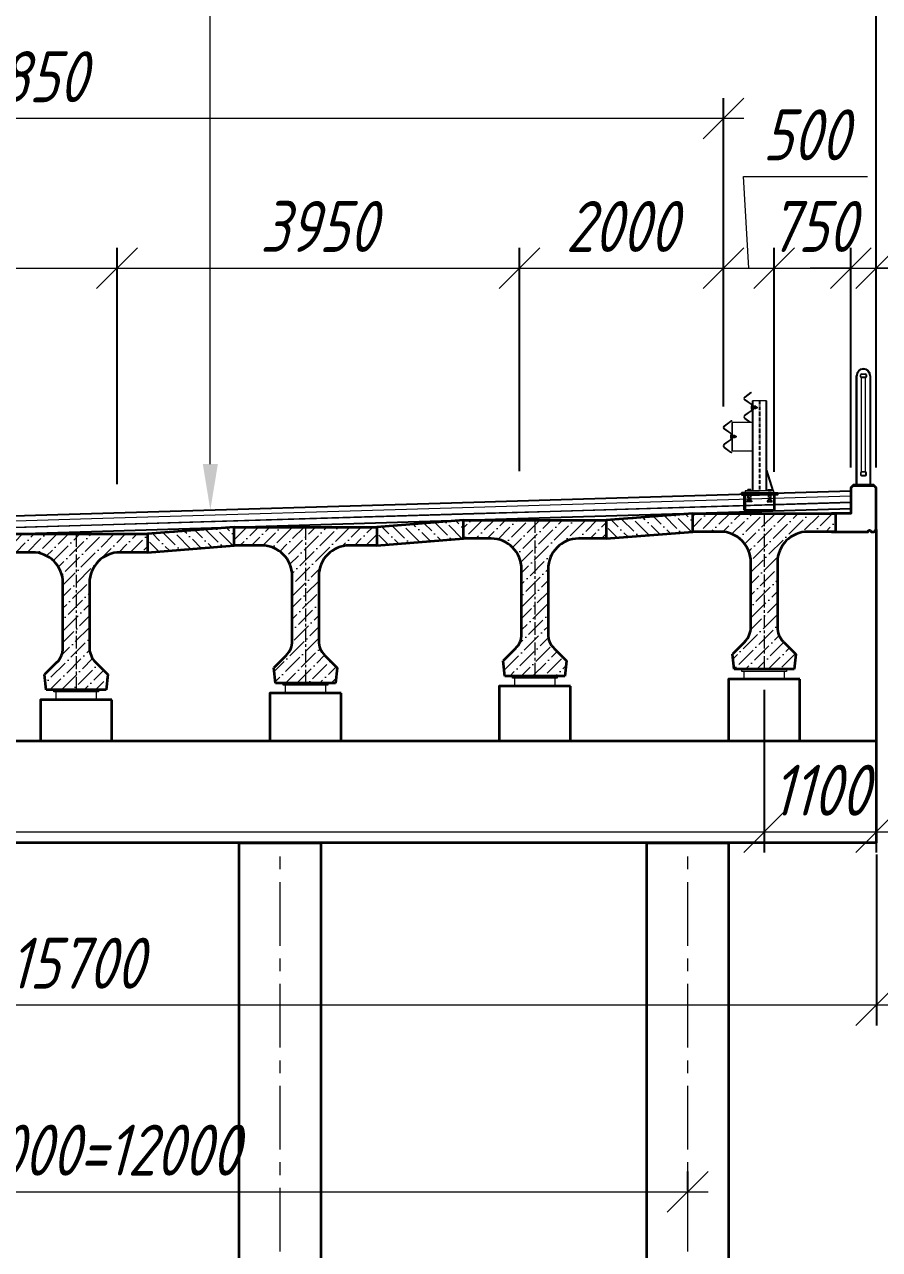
# Model space of a CAD drawing. Header units: millimetres. Extents: x 265754 to 14267433, y -6145605 to 2433772.
# Drawn here: x 6362290 to 6370680, y 81628 to 93646 of the extents above; entities that cross this region are included whole.
import ezdxf
from ezdxf import colors
from ezdxf.entities.mleader import LeaderData, LeaderLine
from ezdxf.math import Vec2, Vec3

# ---------------------------------------------------------------- set-up
doc = ezdxf.new("R2010")
doc.units = ezdxf.units.MM
for name, pattern in [('ACAD_ISO02W100', [15, 12, -3]), ('ACAD_ISO10W100', [18.5, 12, -3, 0.5, -3]), ('осевая', [2, 1.25, -0.25, 0.25, -0.25])]:
    doc.linetypes.add(name, pattern=pattern)
for name, color, linetype, lineweight in [('04_Невидимые', 3, 'Continuous', 13), ('1-Бетон', 106, 'Continuous', 35), ('1-Металл', 4, 'Continuous', 30), ('1-Тонкая', 5, 'Continuous', 20), ('1-Штриховка', 8, 'Continuous', 9), ('Б-Перила', 3, 'Continuous', 20), ('ИС_Выноска', 3, 'Continuous', 18), ('ИС_Выноски', 3, 'Continuous', 18), ('ИС_Ось', 3, 'осевая', 18), ('ИС_Размер', 3, 'Continuous', 18)]:
    doc.layers.add(name, color=color, linetype=linetype, lineweight=lineweight)
doc.layers.add('Красный поперечник', color=1, linetype='Continuous')
doc.styles.add('0', font='isocpeur.ttf', dxfattribs={"width": 0.8, "oblique": 15})
doc.styles.add('ISOCPEUR', font='isocpeur.ttf', dxfattribs={"width": 0.8, "oblique": 15, "height": 2.5})
doc.dimstyles.new('М200', dxfattribs={"dimscale": 200, "dimtxt": 2.5, "dimasz": 2, "dimexe": 1, "dimexo": 1, "dimgap": 0.8, "dimtad": 1, "dimdec": 0, "dimzin": 0, "dimdsep": 46, "dimtxsty": '0', "dimblk": 'OBLIQUE', "dimcen": 0.09, "dimdle": 1, "dimclrd": 256, "dimclre": 256, "dimclrt": 256, "dimadec": 4, "dimazin": 0, "dimtfac": 1, "dimtdec": 0, "dimtmove": 1, "dimatfit": 2, "dimfxl": 1, "dimtolj": 1, "dimtzin": 0, "dimlwd": -1, "dimarcsym": 0})

# ---------------------------------------------------------------- blocks, each defined once
blk = doc.blocks.new('*U121')
at = {"layer": '1-Бетон'}
blk.add_lwpolyline([(-400, 4759), (400, 4759), (400, -4250), (-400, -4250)], close=True, dxfattribs=at)
at = {"layer": 'ИС_Ось', "ltscale": 500}
blk.add_line((0, -4250), (0, 4759, 5778), dxfattribs=at)
blk = doc.blocks.new('*U122')
at = {"color": 0, "linetype": 'ByBlock', "lineweight": -2, "transparency": 16777216}
for p in [(0, 0), (4000, 0), (8000, 0), (12000, 0)]:
    blk.add_blockref('*U121', p, dxfattribs=at)
blk = doc.blocks.new('1530')
at = {"layer": '1-Штриховка'}
h = blk.add_hatch(dxfattribs=at)
h.set_pattern_fill('ANSI36', color=256, scale=25, style=0)
h.set_pattern_definition([(45, (-1571632.81, 568569.22), (42.0949506, 154.348152), [198.4375, -39.6875, 0, -39.6875])])
h.paths.add_polyline_path([(130, -480), (130, -1117, 0.198927), (189, -1259), (310, -1380), (295, -1530), (-295, -1530), (-310, -1380), (-189, -1259, 0.198898), (-130, -1117), (-130, -480, 0.414214), (-430, -180), (-700, -180), (-700, 0), (700, 0), (700, -180), (430, -180, 0.414224)])
at = {"layer": '1-Бетон'}
for p, q in [((-700, 0), (700, 0)), ((-700, -180), (-700, 0)), ((700, 0), (700, -180)), ((-430, -180), (-700, -180)), ((700, -180), (430, -180)), ((-130, -1117), (-130, -480)), ((130, -480), (130, -1117)), ((-189, -1259), (-310, -1380)), ((189, -1259), (310, -1380)), ((-295, -1530), (-310, -1380)), ((310, -1380), (295, -1530)), ((295, -1530), (-295, -1530))]:
    blk.add_line(p, q, dxfattribs=at)
for centre, radius, start, end in [((-430, -480), 300, 0, 90), ((430, -480), 300, 90, 180), ((-330, -1117), 200, 315.0289, 359.9744), ((330, -1117), 200, 180.0256, 224.9711)]:
    blk.add_arc(centre, radius, start, end, dxfattribs=at)
at = {"layer": 'ИС_Ось', "ltscale": 100}
blk.add_line((0, 0), (0, -1530), dxfattribs=at)
blk = doc.blocks.new('БР09')
at = {"lineweight": 15}
for p, q in [((-783, 48), (-724, 91)), ((-722, -28), (-783, 15)), ((-780, 45), (-722, 88)), ((-720, -25), (-780, 18)), ((-709, -874), (-709, 6)), ((-569, 6), (-709, 6)), ((-702, -874), (-702, 6)), ((-576, 6), (-576, -874)), ((-569, 6), (-569, -874)), ((-722, -90), (-783, -133)), ((-720, -93), (-780, -136)), ((-713, -44), (-713, -74)), ((-699, -37), (-702, -37)), ((-702, -37), (-702, -81)), ((-702, -81), (-699, -81)), ((-699, -81), (-699, -37)), ((-684, -46), (-699, -46)), ((-688, -54), (-699, -54)), ((-688, -65), (-699, -65)), ((-684, -72), (-699, -72)), ((-684, -46), (-690, -46)), ((-684, -72), (-690, -72)), ((-683, -49), (-683, -69)), ((-683, -49), (-683, -69)), ((-675, -46), (-682, -46)), ((-675, -72), (-682, -72)), ((-674, -49), (-674, -69)), ((-662, -54), (-674, -54)), ((-662, -65), (-674, -65)), ((-662, -54), (-662, -65)), ((-985, -237), (-924, -193)), ((-982, -240), (-922, -196)), ((-911, -188), (-917, -189)), ((-910, -192), (-916, -193)), ((-911, -188), (-910, -192)), ((-709, -204), (-911, -204)), ((-911, -204), (-911, -484)), ((-907, -204), (-907, -484)), ((-783, -166), (-734, -202)), ((-780, -163), (-732, -199)), ((-924, -313), (-985, -270)), ((-922, -310), (-982, -267)), ((-915, -329), (-915, -359)), ((-924, -375), (-985, -418)), ((-985, -451), (-924, -496)), ((-922, -378), (-982, -421)), ((-982, -448), (-922, -492)), ((-917, -499), (-911, -500)), ((-916, -495), (-910, -496)), ((-911, -484), (-709, -484)), ((-911, -500), (-910, -496)), ((-755, -874), (-755, -864)), ((-723, -864), (-755, -864)), ((-755, -874), (-755, -864)), ((-729, -864), (-755, -864)), ((-739, -874), (-755, -874)), ((-723, -874), (-755, -874)), ((-746, -874), (-746, -864)), ((-746, -874), (-746, -864)), ((-746, -874), (-746, -864)), ((-746, -874), (-746, -864)), ((-732, -874), (-732, -864)), ((-732, -874), (-732, -864)), ((-732, -874), (-732, -864)), ((-732, -874), (-732, -864)), ((-732, -874), (-732, -864)), ((-732, -874), (-732, -864)), ((-732, -874), (-732, -864)), ((-732, -874), (-732, -864)), ((-732, -874), (-732, -864)), ((-732, -874), (-732, -864)), ((-725, -864), (-729, -864)), ((-723, -872), (-723, -864)), ((-723, -874), (-723, -866)), ((-723, -874), (-723, -866)), ((-723, -872), (-723, -866)), ((-723, -874), (-723, -866)), ((-723, -874), (-723, -866)), ((-555, -872), (-555, -864)), ((-555, -864), (-523, -864)), ((-555, -874), (-555, -866)), ((-555, -874), (-555, -866)), ((-555, -872), (-555, -866)), ((-555, -874), (-555, -866)), ((-555, -874), (-555, -866)), ((-555, -874), (-523, -874)), ((-553, -864), (-549, -864)), ((-549, -864), (-523, -864)), ((-546, -874), (-546, -864)), ((-546, -874), (-546, -864)), ((-546, -874), (-546, -864)), ((-546, -874), (-546, -864)), ((-546, -874), (-546, -864)), ((-546, -874), (-546, -864)), ((-546, -874), (-546, -864)), ((-546, -874), (-546, -864)), ((-546, -874), (-546, -864)), ((-546, -874), (-546, -864)), ((-539, -874), (-523, -874)), ((-532, -874), (-532, -864)), ((-532, -874), (-532, -864)), ((-532, -874), (-532, -864)), ((-532, -874), (-532, -864)), ((-523, -874), (-523, -864)), ((-523, -874), (-523, -864))]:
    blk.add_line(p, q, dxfattribs=at)
for p, q in [((-724, 91), (-722, 88)), ((-734, -202), (-732, -199))]:
    blk.add_line(p, q)
at = {"lineweight": 15, "ltscale": 5}
for p, q in [((-904, -322), (-907, -322)), ((-907, -322), (-907, -366)), ((-904, -366), (-904, -322)), ((-907, -366), (-904, -366))]:
    blk.add_line(p, q, dxfattribs=at)
at = {"color": 7, "lineweight": 15}
for p, q in [((-890, -331), (-904, -331)), ((-893, -339), (-904, -339)), ((-893, -350), (-904, -350)), ((-890, -357), (-904, -357)), ((-890, -331), (-895, -331)), ((-890, -357), (-895, -357)), ((-889, -334), (-889, -354)), ((-889, -334), (-889, -354)), ((-881, -331), (-888, -331)), ((-881, -357), (-888, -357)), ((-880, -334), (-880, -354)), ((-868, -339), (-880, -339)), ((-868, -350), (-880, -350)), ((-868, -339), (-868, -350))]:
    blk.add_line(p, q, dxfattribs=at)
at = {"linetype": 'Continuous'}
for p, q in [((-789, -1064), (-789, -914)), ((-779, -914), (-779, -1064)), ((-499, -914), (-499, -1064)), ((-489, -1064), (-489, -914)), ((-489, -1064), (-789, -1064))]:
    blk.add_line(p, q, dxfattribs=at)
at = {"color": 3, "linetype": 'ACAD_ISO02W100', "lineweight": 15, "ltscale": 2}
for p, q in [((-752, -894), (-752, -914)), ((-751, -914), (-751, -974)), ((-750, -894), (-750, -914)), ((-728, -894), (-728, -914)), ((-727, -914), (-727, -974)), ((-726, -894), (-726, -914)), ((-552, -894), (-552, -914)), ((-551, -914), (-551, -974)), ((-550, -894), (-550, -914)), ((-528, -894), (-528, -914)), ((-527, -914), (-527, -974)), ((-526, -894), (-526, -914))]:
    blk.add_line(p, q, dxfattribs=at)
at = {"linetype": 'ACAD_ISO10W100', "ltscale": 2.5}
for p, q in [((-739, -888), (-739, -986)), ((-539, -888), (-539, -986))]:
    blk.add_line(p, q, dxfattribs=at)
at = {"linetype": 'ACAD_ISO10W100', "ltscale": 3}
blk.add_lwpolyline([(-639, 6), (-639, -874)], dxfattribs=at)
at = {"lineweight": 15}
blk.add_lwpolyline([(-713, -44), (-716, -44, 0.414214), (-722, -50), (-722, -57), (-719, -57), (-719, -61), (-722, -61), (-722, -68, 0.414214), (-716, -74), (-713, -74), (-713, -44)], format="xyb", dxfattribs=at)
at = {"color": 7, "lineweight": 15}
blk.add_lwpolyline([(-915, -329), (-918, -329, 0.414214), (-924, -335), (-924, -342), (-921, -342), (-921, -346), (-924, -346), (-924, -353, 0.414214), (-918, -359), (-915, -359), (-915, -329)], format="xyb", dxfattribs=at)
blk.add_lwpolyline([(-569, -676), (-509, -874)])
at = {"linetype": 'Continuous'}
for points in [[(-639, -894), (-814, -894), (-814, -914), (-639, -914)], [(-639, -894), (-464, -894), (-464, -914), (-639, -914)]]:
    blk.add_lwpolyline(points, dxfattribs=at)
blk.add_lwpolyline([(-464, -914), (-814, -914), (-814, -894), (-464, -894)], close=True, dxfattribs=at)
at = {"lineweight": 15}
blk.add_lwpolyline([(-779, -894), (-499, -894), (-499, -874), (-779, -874)], close=True, dxfattribs=at)
at = {"color": 3, "linetype": 'ACAD_ISO02W100', "lineweight": 15, "ltscale": 2}
for points in [[(-753, -914), (-725, -914), (-725, -974), (-753, -974)], [(-525, -914), (-553, -914), (-553, -974), (-525, -974)], [(-764, -974), (-714, -974), (-714, -984), (-764, -984)], [(-514, -974), (-564, -974), (-564, -984), (-514, -984)]]:
    blk.add_lwpolyline(points, close=True, dxfattribs=at)
at = {"lineweight": 15}
for centre, radius, start, end in [((-772, 31), 20, 122.4532, 237.5468), ((-772, 31), 16, 122.4532, 237.5468), ((-733, -45), 20, 0, 57.5468), ((-733, -73), 20, 302.4532, 0), ((-733, -45), 24, 0, 57.5468), ((-733, -73), 24, 302.4532, 0), ((-974, -254), 20, 122.4532, 237.5468), ((-974, -254), 16, 122.4532, 237.5468), ((-913, -209), 20, 101.3099, 126.1874), ((-913, -209), 16, 101.3099, 126.1874), ((-772, -150), 20, 122.4532, 237.5468), ((-772, -150), 16, 122.4532, 237.5468), ((-935, -330), 20, 0, 57.5468), ((-935, -330), 24, 0, 57.5468), ((-913, -479), 20, 233.8126, 258.6901), ((-913, -479), 16, 233.8126, 258.6901), ((-753, -866), 2, 90, 180), ((-753, -872), 2, 180, 270), ((-748, -866), 2, 0, 90), ((-748, -872), 2, 270, 0), ((-744, -866), 2, 90, 180), ((-744, -872), 2, 180, 270), ((-734, -866), 2, 0, 90), ((-734, -872), 2, 270, 0), ((-730, -866), 2, 90, 180), ((-730, -872), 2, 180, 270), ((-725, -866), 2, 359.9996, 90), ((-725, -872), 2, 270, 0), ((-553, -866), 2, 90, 180.0004), ((-553, -872), 2, 180, 270), ((-548, -866), 2, 0, 90), ((-548, -872), 2, 270, 0), ((-544, -866), 2, 90, 180), ((-544, -872), 2, 180, 270), ((-534, -866), 2, 0, 90), ((-534, -872), 2, 270, 0), ((-530, -866), 2, 90, 180), ((-530, -872), 2, 180, 270), ((-525, -866), 2, 0, 90), ((-525, -872), 2, 270, 0)]:
    blk.add_arc(centre, radius, start, end, dxfattribs=at)
at = {"lineweight": 15, "ltscale": 0.2}
for centre, radius, start, end in [((-935, -358), 20, 302.4532, 0), ((-935, -358), 24, 302.4532, 0), ((-974, -435), 20, 122.4532, 237.5468), ((-974, -435), 16, 122.4532, 237.5468)]:
    blk.add_arc(centre, radius, start, end, dxfattribs=at)
at = {"lineweight": 15, "extrusion": (0, 0, -1)}
for centre, major_axis, start_param, end_param in [((-688, -49), (-3.23, 3.23), 2.356194, 3.926991), ((-688, -58), (3.23, 3.23), -0.785398, 0.785398), ((-688, -60), (-3.23, 3.23), 2.356194, 3.926991), ((-688, -69), (3.23, 3.23), -0.785398, 0.785398), ((-688, -49), (-3.23, 3.23), 1.691386, 2.356194), ((-688, -69), (3.23, 3.23), 0.785398, 1.450207), ((-679, -49), (3.23, 3.23), 3.926991, 4.5918), ((-679, -49), (-3.23, 3.23), 3.926991, 5.497787), ((-679, -58), (3.23, 3.23), 3.926991, 5.497787), ((-679, -60), (-3.23, 3.23), 3.926991, 5.497787), ((-679, -69), (3.23, 3.23), 3.926991, 5.497787), ((-679, -69), (-3.23, 3.23), 4.832978, 5.497787), ((-679, -49), (3.23, 3.23), 0.785398, 2.356194), ((-679, -58), (-3.23, 3.23), 0.785398, 2.356194), ((-679, -60), (3.23, 3.23), 0.785398, 2.356194), ((-679, -69), (-3.23, 3.23), 0.785398, 2.356194), ((-679, -49), (-3.23, 3.23), 1.691386, 2.356194), ((-679, -69), (3.23, 3.23), 0.785398, 1.450207)]:
    blk.add_ellipse(centre, major_axis=major_axis, ratio=1, start_param=start_param, end_param=end_param, dxfattribs=at)
at = {"color": 7, "lineweight": 15, "extrusion": (0, 0, -1)}
for centre, major_axis, start_param, end_param in [((-893, -334), (-3.23, 3.23), 2.356194, 3.926991), ((-893, -343), (3.23, 3.23), -0.785398, 0.785398), ((-893, -345), (-3.23, 3.23), 2.356194, 3.926991), ((-893, -354), (3.23, 3.23), -0.785398, 0.785398), ((-893, -334), (-3.23, 3.23), 1.691386, 2.356194), ((-893, -354), (3.23, 3.23), 0.785398, 1.450207), ((-884, -334), (3.23, 3.23), 3.926991, 4.5918), ((-884, -334), (-3.23, 3.23), 3.926991, 5.497787), ((-884, -343), (3.23, 3.23), 3.926991, 5.497787), ((-884, -345), (-3.23, 3.23), 3.926991, 5.497787), ((-884, -354), (3.23, 3.23), 3.926991, 5.497787), ((-884, -354), (-3.23, 3.23), 4.832978, 5.497787), ((-884, -334), (3.23, 3.23), 0.785398, 2.356194), ((-884, -343), (-3.23, 3.23), 0.785398, 2.356194), ((-884, -345), (3.23, 3.23), 0.785398, 2.356194), ((-884, -354), (-3.23, 3.23), 0.785398, 2.356194), ((-884, -334), (-3.23, 3.23), 1.691386, 2.356194), ((-884, -354), (3.23, 3.23), 0.785398, 1.450207)]:
    blk.add_ellipse(centre, major_axis=major_axis, ratio=1, start_param=start_param, end_param=end_param, dxfattribs=at)
blk = doc.blocks.new('_OBLIQUE')
at = {"color": 0, "linetype": 'ByBlock', "lineweight": -2}
blk.add_line((0.5, 0.5), (-0.5, -0.5), dxfattribs=at)
blk = doc.blocks.new('*D126')
at = {"layer": 'Defpoints', "color": 0, "linetype": 'Continuous', "transparency": 16777216}
for p in [(6363198, 91255), (6363198, 88938), (6359248, 88815)]:
    blk.add_point(p, dxfattribs=at)
at = {"layer": 'ИС_Размер', "lineweight": -2, "transparency": 16777216}
for p, q in [((6359248, 89015), (6359248, 91455)), ((6363198, 89138), (6363198, 91455))]:
    blk.add_line(p, q, dxfattribs=at)
at = {"layer": 'ИС_Размер', "transparency": 16777216}
blk.add_line((6359048, 91255), (6363398, 91255), dxfattribs=at)
at = {"layer": 'ИС_Размер', "linetype": 'Continuous', "transparency": 16777216, "xscale": 400, "yscale": 400, "zscale": 400, "rotation": 180}
blk.add_blockref('_OBLIQUE', (6359248, 91255), dxfattribs=at)
at = {"layer": 'ИС_Размер', "linetype": 'Continuous', "transparency": 16777216, "xscale": 400, "yscale": 400, "zscale": 400}
blk.add_blockref('_OBLIQUE', (6363198, 91255), dxfattribs=at)
at = {"layer": 'ИС_Размер', "linetype": 'Continuous', "transparency": 16777216, "insert": (6361223, 91665), "char_height": 500, "attachment_point": 5, "style": '0'}
blk.add_mtext('\\A1;3950', dxfattribs=at)
blk = doc.blocks.new('*D127')
at = {"layer": 'Defpoints', "color": 0, "linetype": 'Continuous', "transparency": 16777216}
for p in [(6369148, 91255), (6369148, 89698), (6367148, 89065)]:
    blk.add_point(p, dxfattribs=at)
at = {"layer": 'ИС_Размер', "lineweight": -2, "transparency": 16777216}
for p, q in [((6367148, 89265), (6367148, 91455)), ((6369148, 89898), (6369148, 91455))]:
    blk.add_line(p, q, dxfattribs=at)
at = {"layer": 'ИС_Размер', "transparency": 16777216}
blk.add_line((6366948, 91255), (6369348, 91255), dxfattribs=at)
at = {"layer": 'ИС_Размер', "linetype": 'Continuous', "transparency": 16777216, "xscale": 400, "yscale": 400, "zscale": 400, "rotation": 180}
blk.add_blockref('_OBLIQUE', (6367148, 91255), dxfattribs=at)
at = {"layer": 'ИС_Размер', "linetype": 'Continuous', "transparency": 16777216, "xscale": 400, "yscale": 400, "zscale": 400}
blk.add_blockref('_OBLIQUE', (6369148, 91255), dxfattribs=at)
at = {"layer": 'ИС_Размер', "linetype": 'Continuous', "transparency": 16777216, "insert": (6368148, 91665), "char_height": 500, "attachment_point": 5, "style": '0'}
blk.add_mtext('\\A1;2000', dxfattribs=at)
blk = doc.blocks.new('*D128')
at = {"layer": 'Defpoints', "color": 0, "linetype": 'Continuous', "transparency": 16777216}
for p in [(6370648, 91255), (6370398, 89100), (6370648, 89100)]:
    blk.add_point(p, dxfattribs=at)
at = {"layer": 'ИС_Размер', "lineweight": -2, "transparency": 16777216}
for p, q in [((6370398, 89300), (6370398, 91455)), ((6370648, 89300), (6370648, 91455))]:
    blk.add_line(p, q, dxfattribs=at)
at = {"layer": 'ИС_Размер', "transparency": 16777216}
for p, q in [((6370398, 91255), (6369998, 91255)), ((6370398, 91255), (6370648, 91255)), ((6370398, 91255), (6370648, 91255)), ((6370648, 91255), (6371048, 91255)), ((6372745, 91255), (6370648, 91255))]:
    blk.add_line(p, q, dxfattribs=at)
at = {"layer": 'ИС_Размер', "linetype": 'Continuous', "transparency": 16777216, "xscale": 400, "yscale": 400, "zscale": 400}
blk.add_blockref('_OBLIQUE', (6370398, 91255), dxfattribs=at)
at = {"layer": 'ИС_Размер', "linetype": 'Continuous', "transparency": 16777216, "xscale": 400, "yscale": 400, "zscale": 400, "rotation": 180}
blk.add_blockref('_OBLIQUE', (6370648, 91255), dxfattribs=at)
at = {"layer": 'ИС_Размер', "linetype": 'Continuous', "transparency": 16777216, "insert": (6372138, 91665), "char_height": 500, "attachment_point": 5, "style": '0'}
blk.add_mtext('\\A1;250', dxfattribs=at)
blk = doc.blocks.new('*D129')
at = {"layer": 'Defpoints', "color": 0, "linetype": 'Continuous', "transparency": 16777216}
for p in [(6369647, 91255), (6369148, 89698), (6369647, 89058)]:
    blk.add_point(p, dxfattribs=at)
at = {"layer": 'ИС_Размер', "transparency": 16777216}
for p, q in [((6369397, 91255), (6369347, 92154)), ((6369347, 92154), (6370561, 92154)), ((6368948, 91255), (6369847, 91255))]:
    blk.add_line(p, q, dxfattribs=at)
at = {"layer": 'ИС_Размер', "lineweight": -2, "transparency": 16777216}
for p, q in [((6369148, 89898), (6369148, 91455)), ((6369647, 89258), (6369647, 91455))]:
    blk.add_line(p, q, dxfattribs=at)
at = {"layer": 'ИС_Размер', "linetype": 'Continuous', "transparency": 16777216, "xscale": 400, "yscale": 400, "zscale": 400, "rotation": 180}
blk.add_blockref('_OBLIQUE', (6369148, 91255), dxfattribs=at)
at = {"layer": 'ИС_Размер', "linetype": 'Continuous', "transparency": 16777216, "xscale": 400, "yscale": 400, "zscale": 400}
blk.add_blockref('_OBLIQUE', (6369647, 91255), dxfattribs=at)
at = {"layer": 'ИС_Размер', "linetype": 'Continuous', "transparency": 16777216, "insert": (6369954, 92564), "char_height": 500, "attachment_point": 5, "style": '0'}
blk.add_mtext('\\A1;500', dxfattribs=at)
blk = doc.blocks.new('*D130')
at = {"layer": 'Defpoints', "color": 0, "linetype": 'Continuous', "transparency": 16777216}
for p in [(6370398, 91255), (6369647, 89058), (6370398, 89100)]:
    blk.add_point(p, dxfattribs=at)
at = {"layer": 'ИС_Размер', "lineweight": -2, "transparency": 16777216}
for p, q in [((6369647, 89258), (6369647, 91455)), ((6370398, 89300), (6370398, 91455))]:
    blk.add_line(p, q, dxfattribs=at)
at = {"layer": 'ИС_Размер', "transparency": 16777216}
blk.add_line((6369447, 91255), (6370598, 91255), dxfattribs=at)
at = {"layer": 'ИС_Размер', "linetype": 'Continuous', "transparency": 16777216, "xscale": 400, "yscale": 400, "zscale": 400, "rotation": 180}
blk.add_blockref('_OBLIQUE', (6369647, 91255), dxfattribs=at)
at = {"layer": 'ИС_Размер', "linetype": 'Continuous', "transparency": 16777216, "xscale": 400, "yscale": 400, "zscale": 400}
blk.add_blockref('_OBLIQUE', (6370398, 91255), dxfattribs=at)
at = {"layer": 'ИС_Размер', "linetype": 'Continuous', "transparency": 16777216, "insert": (6370022, 91665), "char_height": 500, "attachment_point": 5, "style": '0'}
blk.add_mtext('\\A1;750', dxfattribs=at)
blk = doc.blocks.new('*D131')
at = {"layer": 'Defpoints', "color": 0, "linetype": 'Continuous', "transparency": 16777216}
for p in [(6370648, 94270), (6339198, 89201), (6370648, 89100)]:
    blk.add_point(p, dxfattribs=at)
at = {"layer": 'ИС_Размер', "lineweight": -2, "transparency": 16777216}
for p, q in [((6339198, 89401), (6339198, 94470)), ((6370648, 89300), (6370648, 94470))]:
    blk.add_line(p, q, dxfattribs=at)
at = {"layer": 'ИС_Размер', "transparency": 16777216}
blk.add_line((6338998, 94270), (6370848, 94270), dxfattribs=at)
at = {"layer": 'ИС_Размер', "linetype": 'Continuous', "transparency": 16777216, "xscale": 400, "yscale": 400, "zscale": 400, "rotation": 180}
blk.add_blockref('_OBLIQUE', (6339198, 94270), dxfattribs=at)
at = {"layer": 'ИС_Размер', "linetype": 'Continuous', "transparency": 16777216, "xscale": 400, "yscale": 400, "zscale": 400}
blk.add_blockref('_OBLIQUE', (6370648, 94270), dxfattribs=at)
at = {"layer": 'ИС_Размер', "linetype": 'Continuous', "transparency": 16777216, "insert": (6354923, 94680), "char_height": 500, "attachment_point": 5, "style": '0'}
blk.add_mtext('\\A1;31450', dxfattribs=at)
blk = doc.blocks.new('*D132')
at = {"layer": 'Defpoints', "color": 0, "linetype": 'Continuous', "transparency": 16777216}
for p in [(6355298, 92724), (6369148, 89698), (6355298, 88709)]:
    blk.add_point(p, dxfattribs=at)
at = {"layer": 'ИС_Размер', "lineweight": -2, "transparency": 16777216}
for p, q in [((6355298, 88909), (6355298, 92924)), ((6369148, 89898), (6369148, 92924))]:
    blk.add_line(p, q, dxfattribs=at)
at = {"layer": 'ИС_Размер', "transparency": 16777216}
blk.add_line((6369348, 92724), (6355098, 92724), dxfattribs=at)
at = {"layer": 'ИС_Размер', "linetype": 'Continuous', "transparency": 16777216, "xscale": 400, "yscale": 400, "zscale": 400, "rotation": 180}
blk.add_blockref('_OBLIQUE', (6355298, 92724), dxfattribs=at)
at = {"layer": 'ИС_Размер', "linetype": 'Continuous', "transparency": 16777216, "xscale": 400, "yscale": 400, "zscale": 400}
blk.add_blockref('_OBLIQUE', (6369148, 92724), dxfattribs=at)
at = {"layer": 'ИС_Размер', "linetype": 'Continuous', "transparency": 16777216, "insert": (6362223, 93134), "char_height": 500, "attachment_point": 5, "style": '0'}
blk.add_mtext('\\A1;13850', dxfattribs=at)
blk = doc.blocks.new('ПО')
at = {"layer": '1-Металл'}
blk.add_lwpolyline([(100, 0), (100, 10), (-100, 10), (-100, 0)], close=True, dxfattribs=at)
at = {"layer": 'Б-Перила'}
for p, q in [((-30, 1070), (-30, 1090)), ((-25, 1070), (-25, 1090)), ((-20, 1100), (20, 1100)), ((-20, 1095), (20, 1095)), ((25, 1090), (25, 1070)), ((30, 1090), (30, 1070)), ((-70, 10), (-70, 1080)), ((-62, 10), (-62, 1080)), ((20, 1065), (-20, 1065)), ((20, 1060), (-20, 1060)), ((-19, 138), (-19, 1060)), ((19, 138), (19, 1060)), ((62, 1080), (62, 10)), ((70, 1080), (70, 10)), ((-30, 128), (-30, 108)), ((-25, 128), (-25, 108)), ((20, 138), (-20, 138)), ((20, 133), (-20, 133)), ((-19, 138), (19, 138)), ((25, 108), (25, 128)), ((30, 108), (30, 128)), ((-20, 103), (20, 103)), ((-20, 98), (20, 98))]:
    blk.add_line(p, q, dxfattribs=at)
for centre, radius, start, end in [((0, 1080), 70, 90, 180), ((0, 1080), 62, 90, 180), ((-20, 1090), 10, 90, 180), ((-20, 1090), 5, 90, 180), ((0, 1080), 70, 360, 90), ((0, 1080), 62, 0, 90), ((20, 1090), 10, 0, 90), ((20, 1090), 5, 0, 90), ((-20, 1070), 10, 180, 270), ((-20, 1070), 5, 180, 270), ((20, 1070), 10, 270, 0), ((20, 1070), 5, 270, 0), ((-20, 128), 10, 90, 180), ((-20, 128), 5, 90, 180), ((20, 128), 10, 0, 90), ((20, 128), 5, 0, 90), ((-20, 108), 10, 180, 270), ((-20, 108), 5, 180, 270), ((20, 108), 10, 270, 0), ((20, 108), 5, 270, 0)]:
    blk.add_arc(centre, radius, start, end, dxfattribs=at)
blk = doc.blocks.new('*D142')
at = {"layer": 'Defpoints', "color": 0, "linetype": 'Continuous', "transparency": 16777216}
for p in [(6367148, 91255), (6367148, 89065), (6363198, 88938)]:
    blk.add_point(p, dxfattribs=at)
at = {"layer": 'ИС_Размер', "lineweight": -2, "transparency": 16777216}
for p, q in [((6363198, 89138), (6363198, 91455)), ((6367148, 89265), (6367148, 91455))]:
    blk.add_line(p, q, dxfattribs=at)
at = {"layer": 'ИС_Размер', "transparency": 16777216}
blk.add_line((6362998, 91255), (6367348, 91255), dxfattribs=at)
at = {"layer": 'ИС_Размер', "linetype": 'Continuous', "transparency": 16777216, "xscale": 400, "yscale": 400, "zscale": 400, "rotation": 180}
blk.add_blockref('_OBLIQUE', (6363198, 91255), dxfattribs=at)
at = {"layer": 'ИС_Размер', "linetype": 'Continuous', "transparency": 16777216, "xscale": 400, "yscale": 400, "zscale": 400}
blk.add_blockref('_OBLIQUE', (6367148, 91255), dxfattribs=at)
at = {"layer": 'ИС_Размер', "linetype": 'Continuous', "transparency": 16777216, "insert": (6365173, 91665), "char_height": 500, "attachment_point": 5, "style": '0'}
blk.add_mtext('\\A1;3950', dxfattribs=at)
blk = doc.blocks.new('*D307')
at = {"layer": 'Defpoints', "color": 0, "linetype": 'Continuous', "transparency": 16777216}
for p in [(6368798, 82193), (6356798, 82007, 0), (6368798, 82007, 0)]:
    blk.add_point(p, dxfattribs=at)
at = {"layer": 'ИС_Размер', "lineweight": -2, "transparency": 16777216}
for p, q in [((6356798, 82207), (6356798, 82393)), ((6368798, 82207), (6368798, 82393))]:
    blk.add_line(p, q, dxfattribs=at)
at = {"layer": 'ИС_Размер', "transparency": 16777216}
blk.add_line((6356598, 82193), (6368998, 82193), dxfattribs=at)
at = {"layer": 'ИС_Размер', "linetype": 'Continuous', "transparency": 16777216, "xscale": 400, "yscale": 400, "zscale": 400, "rotation": 180}
blk.add_blockref('_OBLIQUE', (6356798, 82193), dxfattribs=at)
at = {"layer": 'ИС_Размер', "linetype": 'Continuous', "transparency": 16777216, "xscale": 400, "yscale": 400, "zscale": 400}
blk.add_blockref('_OBLIQUE', (6368798, 82193), dxfattribs=at)
at = {"layer": 'ИС_Размер', "linetype": 'Continuous', "transparency": 16777216, "insert": (6362798, 82603), "char_height": 500, "attachment_point": 5, "style": '0'}
blk.add_mtext('\\A1;3х4000=12000', dxfattribs=at)
blk = doc.blocks.new('*D309')
at = {"layer": 'Defpoints', "color": 0, "linetype": 'Continuous', "transparency": 16777216}
for p in [(6354948, 85702), (6370649, 85702), (6370649, 84027)]:
    blk.add_point(p, dxfattribs=at)
at = {"layer": 'ИС_Размер', "lineweight": -2, "transparency": 16777216}
for p, q in [((6354948, 85502), (6354948, 83827)), ((6370649, 85502), (6370649, 83827))]:
    blk.add_line(p, q, dxfattribs=at)
at = {"layer": 'ИС_Размер', "transparency": 16777216}
blk.add_line((6354748, 84027), (6370849, 84027), dxfattribs=at)
at = {"layer": 'ИС_Размер', "linetype": 'Continuous', "transparency": 16777216, "xscale": 400, "yscale": 400, "zscale": 400, "rotation": 180}
blk.add_blockref('_OBLIQUE', (6354948, 84027), dxfattribs=at)
at = {"layer": 'ИС_Размер', "linetype": 'Continuous', "transparency": 16777216, "xscale": 400, "yscale": 400, "zscale": 400}
blk.add_blockref('_OBLIQUE', (6370649, 84027), dxfattribs=at)
at = {"layer": 'ИС_Размер', "linetype": 'Continuous', "transparency": 16777216, "insert": (6362798, 84437), "char_height": 500, "attachment_point": 5, "style": '0'}
blk.add_mtext('\\A1;15700', dxfattribs=at)
blk = doc.blocks.new('*D313')
at = {"layer": 'Defpoints', "color": 0, "linetype": 'Continuous', "transparency": 16777216}
for p in [(6370648, 86617), (6370648, 85617), (6372378, 85617)]:
    blk.add_point(p, dxfattribs=at)
at = {"layer": 'ИС_Размер', "transparency": 16777216}
blk.add_line((6372378, 86817), (6372378, 85417), dxfattribs=at)
at = {"layer": 'ИС_Размер', "lineweight": -2, "transparency": 16777216}
for p, q in [((6370848, 86617), (6372578, 86617)), ((6370848, 85617), (6372578, 85617))]:
    blk.add_line(p, q, dxfattribs=at)
at = {"layer": 'ИС_Размер', "linetype": 'Continuous', "transparency": 16777216, "xscale": 400, "yscale": 400, "zscale": 400}
for p, rotation in [((6372378, 86617), 90), ((6372378, 85617), 270)]:
    blk.add_blockref('_OBLIQUE', p, dxfattribs=dict(at, rotation=rotation))
at = {"layer": 'ИС_Размер', "linetype": 'Continuous', "transparency": 16777216, "insert": (6371968, 86117), "char_height": 500, "attachment_point": 5, "rotation": 90, "style": '0'}
blk.add_mtext('\\A1;1000', dxfattribs=at)
blk = doc.blocks.new('*D316')
at = {"layer": 'Defpoints', "color": 0, "linetype": 'Continuous', "transparency": 16777216}
for p in [(6369548, 87320, 5778), (6340298, 86395, 5778), (6369548, 85724)]:
    blk.add_point(p, dxfattribs=at)
at = {"layer": 'ИС_Размер', "lineweight": -2, "transparency": 16777216}
for p, q in [((6369548, 87120), (6369548, 85524)), ((6340298, 86195), (6340298, 85524))]:
    blk.add_line(p, q, dxfattribs=at)
at = {"layer": 'ИС_Размер', "transparency": 16777216}
blk.add_line((6340098, 85724), (6369748, 85724), dxfattribs=at)
at = {"layer": 'ИС_Размер', "linetype": 'Continuous', "transparency": 16777216, "xscale": 400, "yscale": 400, "zscale": 400, "rotation": 180}
blk.add_blockref('_OBLIQUE', (6340298, 85724), dxfattribs=at)
at = {"layer": 'ИС_Размер', "linetype": 'Continuous', "transparency": 16777216, "xscale": 400, "yscale": 400, "zscale": 400}
blk.add_blockref('_OBLIQUE', (6369548, 85724), dxfattribs=at)
at = {"layer": 'ИС_Размер', "linetype": 'Continuous', "transparency": 16777216, "insert": (6354923, 86134), "char_height": 500, "width": 4222.78, "attachment_point": 5, "style": '0'}
blk.add_mtext('\\A1;13х2250=29250', dxfattribs=at)
blk = doc.blocks.new('*D317')
at = {"layer": 'Defpoints', "color": 0, "linetype": 'Continuous', "transparency": 16777216}
for p in [(6370648, 88895), (6369548, 87222), (6370648, 85724)]:
    blk.add_point(p, dxfattribs=at)
at = {"layer": 'ИС_Размер', "lineweight": -2, "transparency": 16777216}
for p, q in [((6370648, 88695), (6370648, 85524)), ((6369548, 87022), (6369548, 85524))]:
    blk.add_line(p, q, dxfattribs=at)
at = {"layer": 'ИС_Размер', "transparency": 16777216}
blk.add_line((6369348, 85724), (6370848, 85724), dxfattribs=at)
at = {"layer": 'ИС_Размер', "linetype": 'Continuous', "transparency": 16777216, "xscale": 400, "yscale": 400, "zscale": 400, "rotation": 180}
blk.add_blockref('_OBLIQUE', (6369548, 85724), dxfattribs=at)
at = {"layer": 'ИС_Размер', "linetype": 'Continuous', "transparency": 16777216, "xscale": 400, "yscale": 400, "zscale": 400}
blk.add_blockref('_OBLIQUE', (6370648, 85724), dxfattribs=at)
at = {"layer": 'ИС_Размер', "linetype": 'Continuous', "transparency": 16777216, "insert": (6370098, 86134), "char_height": 500, "attachment_point": 5, "style": '0'}
blk.add_mtext('\\A1;1100', dxfattribs=at)
blk = doc.blocks.new('_None')

msp = doc.modelspace()

# ---------------------------------------------------------------- hatches: boundary and pattern name
at = {"layer": '1-Штриховка'}
h = msp.add_hatch(dxfattribs=at)
h.set_pattern_fill('ANSI36', color=256, scale=25, angle=90, style=0)
h.set_pattern_definition([(135, (639525.38, -5163301.89), (-154.3481521, 42.0949506), [198.4375, -39.6875, 0, -39.6875])])
h.paths.add_polyline_path([(6368847.7474, 88850.2296), (6367997.7474, 88782.7296), (6367997.7474, 88602.7296), (6368847.7474, 88670.2296)])
h = msp.add_hatch(dxfattribs=at)
h.set_pattern_fill('ANSI36', color=256, scale=25, angle=90, style=0)
h.set_pattern_definition([(135, (635025.38, -5163436.89), (-154.3481521, 42.0949506), [198.4375, -39.6875, 0, -39.6875])])
h.paths.add_polyline_path([(6364347.7474, 88715.2296), (6363497.7474, 88647.7296), (6363497.7474, 88467.7296), (6364347.7474, 88535.2296)])
h = msp.add_hatch(dxfattribs=at)
h.set_pattern_fill('ANSI36', color=256, scale=25, angle=90, style=0)
h.set_pattern_definition([(135, (637275.38, -5163369.39), (-154.3481521, 42.0949506), [198.4375, -39.6875, 0, -39.6875])])
h.paths.add_polyline_path([(6366597.7474, 88782.7296), (6365747.7474, 88715.2296), (6365747.7474, 88535.2296), (6366597.7474, 88602.7296)])

# ---------------------------------------------------------------- linework, layer by layer
at = {"layer": '04_Невидимые'}
for points in [[(6367517.7474, 87232.7296), (6367077.7474, 87232.7296), (6367077.7474, 87252.7296), (6367517.7474, 87252.7296)], [(6369767.7474, 87300.2296), (6369327.7474, 87300.2296), (6369327.7474, 87320.2296), (6369767.7474, 87320.2296)], [(6365267.7474, 87165.2296), (6364827.7474, 87165.2296), (6364827.7474, 87185.2296), (6365267.7474, 87185.2296)], [(6363017.7474, 87097.7296), (6362577.7474, 87097.7296), (6362577.7474, 87117.7296), (6363017.7474, 87117.7296)]]:
    msp.add_lwpolyline(points, close=True, dxfattribs=at)
at = {"layer": '1-Бетон'}
msp.add_lwpolyline([(6370207.5993, 88670.2296), (6370567.3303, 88670.2296, -1), (6370597.3303, 88670.2296), (6370627.5993, 88670.2296), (6370647.5993, 88690.2296), (6370647.5993, 89100.2296), (6370627.5993, 89120.2296), (6370417.5993, 89120.2296), (6370397.5993, 89100.1025), (6370397.5993, 88850.2296), (6370207.5993, 88850.2296)], format="xyb", dxfattribs=at)
for points in [[(6367997.7474, 88602.7296), (6368847.7474, 88670.2296), (6368847.7474, 88850.2296), (6367997.7474, 88782.7296)], [(6363497.7474, 88467.7296), (6364347.7474, 88535.2296), (6364347.7474, 88715.2296), (6363497.7474, 88647.7296)], [(6365747.7474, 88535.2296), (6366597.7474, 88602.7296), (6366597.7474, 88782.7296), (6365747.7474, 88715.2296)], [(6367647.7474, 87154.7296), (6366947.7474, 87154.7296), (6366947.7474, 86617.2296), (6367647.7474, 86617.2296)], [(6369897.7474, 87222.2296), (6369197.7474, 87222.2296), (6369197.7474, 86617.2296), (6369897.7474, 86617.2296)], [(6363147.7474, 87019.7296), (6362447.7474, 87019.7296), (6362448.1569, 86617.2296), (6363148.1569, 86617.2296)], [(6365397.7474, 87087.2296), (6364697.7474, 87087.2296), (6364697.7474, 86617.2296), (6365397.7474, 86617.2296)], [(6354948.7145, 86617.2296), (6370647.5993, 86617.2296), (6370647.5993, 85617.2296), (6354948.7145, 85617.2296)]]:
    msp.add_lwpolyline(points, close=True, dxfattribs=at)
msp.add_lwpolyline([(6370647.5993, 88690.2296), (6370647.5993, 86617.2296)], dxfattribs=at)
at = {"layer": '1-Тонкая'}
for points in [[(6339447.5395, 88073.7194), (6341397.9419, 88151.7355), (6342147.9419, 88174.2355), (6346097.9419, 88292.7355), (6351047.9419, 88441.2355), (6352947.9419, 88498.2355), (6354047.9419, 88531.2355), (6358997.9419, 88679.7355), (6362947.9419, 88798.2355), (6366697.9419, 88910.7355), (6367447.9419, 88933.2355), (6370397.5994, 89021.7252)], [(6339447.5395, 88013.7194), (6341397.9419, 88091.7355), (6342147.9419, 88114.2355), (6346097.9419, 88232.7355), (6351047.9419, 88381.2355), (6352947.9419, 88438.2355), (6354047.9419, 88471.2355), (6358997.9419, 88619.7355), (6362947.9419, 88738.2355), (6366697.9419, 88850.7355), (6367447.9419, 88873.2355), (6370397.5994, 88961.7252)], [(6339447.5395, 88008.7194), (6341397.9419, 88086.7355), (6342147.9419, 88109.2355), (6346097.9419, 88227.7355), (6351047.9419, 88376.2355), (6352947.9419, 88433.2355), (6354047.9419, 88466.2355), (6358997.9419, 88614.7355), (6362947.9419, 88733.2355), (6366697.9419, 88845.7355), (6367447.9419, 88868.2355), (6370397.5994, 88956.7252)]]:
    msp.add_lwpolyline(points, dxfattribs=at)
at = {"layer": 'Defpoints', "color": 252, "true_color": 0x939598}
msp.add_lwpolyline([(6339447.5395, 87948.7194), (6341397.9419, 88026.7355), (6342147.9419, 88049.2355), (6346097.9419, 88167.7355), (6351047.9419, 88316.2355), (6352947.9419, 88373.2355), (6354047.9419, 88406.2355), (6358997.9419, 88554.7355), (6362947.9419, 88673.2355), (6366697.9419, 88785.7355), (6367447.9419, 88808.2355), (6370397.5994, 88896.7252)], dxfattribs=at)
at = {"layer": 'ИС_Размер'}
for points in [[(6369747.7474, 87300.2296), (6369347.7474, 87300.2296), (6369347.7474, 87222.2296), (6369747.7474, 87222.2296), (6369747.7474, 87300.2296)], [(6365247.7474, 87165.2296), (6364847.7474, 87165.2296), (6364847.7474, 87087.2296), (6365247.7474, 87087.2296), (6365247.7474, 87165.2296)], [(6367497.7474, 87232.7296), (6367097.7474, 87232.7296), (6367097.7474, 87154.7296), (6367497.7474, 87154.7296), (6367497.7474, 87232.7296)], [(6362997.7474, 87097.7296), (6362597.7474, 87097.7296), (6362597.7474, 87019.7296), (6362997.7474, 87019.7296), (6362997.7474, 87097.7296)]]:
    msp.add_lwpolyline(points, dxfattribs=at)
at = {"layer": 'Красный поперечник'}
msp.add_lwpolyline([(6339447.5395, 88123.7194), (6341397.9419, 88201.7355), (6342147.9419, 88224.2355), (6346097.9419, 88342.7355), (6351047.9419, 88491.2355), (6352947.9419, 88548.2355), (6354047.9419, 88581.2355), (6358997.9419, 88729.7355), (6362947.9419, 88848.2355), (6366697.9419, 88960.7355), (6367447.9419, 88983.2355), (6370397.5994, 89071.7252)], dxfattribs=at)

# ---------------------------------------------------------------- block references
msp.add_blockref('БР09', (6370141.4354, 89946.5675))
at = {"color": 40, "true_color": 0xf8d731}
msp.add_blockref('*U122', (6356797.7474, 80858.361), dxfattribs=at)
at = {"layer": 'ИС_Размер', "linetype": 'Continuous'}
for name, p in [('ПО', (6370522.1836, 89120.2296)), ('1530', (6369547.7474, 88850.2296)), ('1530', (6365047.7474, 88715.2296)), ('1530', (6367297.7474, 88782.7296)), ('1530', (6362797.7474, 88647.7296))]:
    msp.add_blockref(name, p, dxfattribs=at)

# ---------------------------------------------------------------- dimensions: what is measured, and where the dimension line sits
for base, p1, p2, picture, middle in [((6370647.5993, 94269.8473), (6339197.8932, 89201.2466), (6370647.5993, 89100.2296), '*D131', (6354922.7462, 94679.8473)), ((6355297.5374, 92724.032), (6369147.5374, 89697.6981), (6355297.5374, 88708.972), '*D132', (6362222.5374, 93134.032)), ((6363197.5374, 91254.7555), (6359247.5374, 88815.029), (6363197.5374, 88938.4284), '*D126', (6361222.5374, 91664.7555)), ((6367147.5374, 91254.7555), (6363197.5374, 88938.4284), (6367147.5374, 89065.0387), '*D142', (6365172.5374, 91664.7555)), ((6369147.5374, 91254.7555), (6367147.5374, 89065.0387), (6369147.5374, 89697.6981), '*D127', (6368147.5374, 91664.7555))]:
    dim = msp.add_linear_dim(base=base, p1=p1, p2=p2, dimstyle='М200', dxfattribs=at)
    dim.commit()
    dim.dimension.update_dxf_attribs({"geometry": picture, "text_midpoint": middle})
for base, p1, p2, picture, middle in [((6369647.1815, 91254.7555), (6369147.5374, 89697.6981), (6369647.1815, 89057.8458), '*D129', (6369507.1527, 92154.0713)), ((6370397.5993, 91254.7555), (6369647.1815, 89057.8458), (6370397.5993, 89100.1025), '*D130', (6370022.3904, 91254.7555)), ((6370647.5993, 85723.5577), (6369547.7474, 87222.2296), (6370647.5993, 88895.2296), '*D317', (6370097.6733, 85723.5577))]:
    dim = msp.add_linear_dim(base=base, p1=p1, p2=p2, dimstyle='М200', dxfattribs=at)
    dim.commit()
    dim.dimension.update_dxf_attribs({"geometry": picture, "text_midpoint": middle, "dimtype": 160})
dim = msp.add_linear_dim(base=(6370647.5993, 91254.7555), p1=(6370397.5993, 89100.1025), p2=(6370647.5993, 89100.2296), angle=180, dimstyle='М200', dxfattribs=at)
dim.commit()
dim.dimension.update_dxf_attribs({"geometry": '*D128', "text_midpoint": (6372137.696, 91254.7555), "dimtype": 160})
dim = msp.add_linear_dim(base=(6369547.7474, 85723.5577, -5778.159), p1=(6340297.7474, 86394.7091), p2=(6369547.7474, 87320.2296), text='13х2250=<>', dimstyle='М200', dxfattribs=at)
dim.commit()
dim.dimension.update_dxf_attribs({"geometry": '*D316', "text_midpoint": (6354922.7474, 86133.5577, -5778.159)})
dim = msp.add_linear_dim(base=(6372377.6161, 85617.2296), p1=(6370647.5993, 86617.2296), p2=(6370647.5993, 85617.2296), angle=90, dimstyle='М200', override={"dimrnd": 10}, dxfattribs=at)
dim.commit()
dim.dimension.update_dxf_attribs({"geometry": '*D313', "text_midpoint": (6372377.6161, 86117.2296), "dimtype": 160})
dim = msp.add_linear_dim(base=(6370648.7145, 84027.4159, -0.0017), p1=(6354947.5395, 85701.5297, -0.0017), p2=(6370648.7145, 85701.5297, -0.0017), dimstyle='М200', override={"dimrnd": 10}, dxfattribs=at)
dim.commit()
dim.dimension.update_dxf_attribs({"geometry": '*D309', "text_midpoint": (6362798.127, 84437.4159, -0.0017)})
dim = msp.add_linear_dim(base=(6368797.7474, 82193.389, 3710.5191), p1=(6356797.7474, 82006.8027, 3710.5208), p2=(6368797.7474, 82006.8027, 3710.5208), text='3х4000=<>', dimstyle='М200', override={"dimrnd": 10}, dxfattribs=at)
dim.commit()
dim.dimension.update_dxf_attribs({"geometry": '*D307', "text_midpoint": (6362797.7474, 82603.389, 3710.5191)})

# ---------------------------------------------------------------- leaders
at = {"layer": 'ИС_Выноска', "ltscale": 0.5}
ml = msp.add_multileader_mtext('Standard', dxfattribs=at)
ml.set_content('\\A1;Асфальтобетон ЩМА-16 по ГОСТ 58406.1 на ПБВ60 по ГОСТ 52056-2003                            -50мм\\PАсфальтобетон А22 Нт по ГОСТ 58406.2-2020 на БНД 50/70 по ГОСТ 33133-2020               -60мм\\PГидроизоляция Техноэластмост Б             -5 мм\\PВыравнивающий слой                      -min 30 мм', color=256, style='0')
ml.set_leader_properties(color=256, linetype='ByLayer', lineweight=-1)
ml.build(insert=Vec2(0, 0))
ml.multileader.update_dxf_attribs({"text_left_attachment_type": 6, "text_right_attachment_type": 6, "dogleg_length": 0.36, "arrow_head_size": 450, "scale": 75})
ctx = ml.context
ctx.base_point, ctx.scale, ctx.char_height, ctx.arrow_head_size, ctx.landing_gap_size, ctx.plane_origin, ctx.plane_x_axis, ctx.plane_y_axis = Vec3(6364185.695, 99365.9105), 75, 500, 450, 18, Vec3(6363605.5875, 128391.3563), Vec3(1, 0.0000000247), Vec3(-0.0000000247, 1)
ctx.left_attachment, ctx.right_attachment = 6, 6
notes = []
notes.append((ctx, [(0, (1, 1, 0), (6364113.695, 99365.9105), (1, 0.0000000247), 72, [(0, [(6364113.695, 88883.2081)], 0, [])])]))
ctx.mtext.insert, ctx.mtext.text_direction, ctx.mtext.rotation, ctx.mtext.width, ctx.mtext.flow_direction = Vec3(6364203.695, 100015.9105), Vec3(1, 0.0000000247), 0.0000000247, 14306.378366, 5
at = {"layer": 'ИС_Выноски'}
ml = msp.add_multileader_mtext('Standard', dxfattribs=at)
ml.set_content('Ось ростверка опоры ОК1 ПК69+83,01', color=256, style='ISOCPEUR')
ml.set_leader_properties(color=256, linetype='ByLayer')
ml.set_arrow_properties(name='NONE')
ml.build(insert=Vec2(0, 0))
ml.multileader.update_dxf_attribs({"text_left_attachment_type": 6, "text_right_attachment_type": 6, "dogleg_length": 0.36, "arrow_head_size": 600, "scale": 200})
ctx = ml.context
ctx.base_point, ctx.scale, ctx.char_height, ctx.arrow_head_size, ctx.landing_gap_size, ctx.plane_origin, ctx.plane_x_axis, ctx.plane_y_axis = Vec3(6370201.9363, -251024.0466), 200, 1200, 600, 125, Vec3(6377197.6128, -228901.5211), Vec3(0, 1), Vec3(-1, 0)
ctx.left_attachment, ctx.right_attachment, ctx.text_align_type = 6, 6, 1
notes.append((ctx, [(1, (1, 1, 0), (6370201.9363, -237619.4659), (0, -1), 161.0417, [(1, [(6370201.9363, -235737.3594)], 0, [])])]))
ctx.mtext.insert, ctx.mtext.text_direction, ctx.mtext.rotation, ctx.mtext.width, ctx.mtext.alignment, ctx.mtext.flow_direction = Vec3(6368761.9363, -244402.2771), Vec3(0, 1), 1.5707963268, 14528.78159, 2, 5
ml = msp.add_multileader_mtext('Standard', dxfattribs=at)
ml.set_content('Ось ростверка опоры ОК1 ПК69+83,01', color=256, style='ISOCPEUR')
ml.set_leader_properties(color=256, linetype='ByLayer')
ml.set_arrow_properties(name='NONE')
ml.build(insert=Vec2(0, 0))
ml.multileader.update_dxf_attribs({"text_left_attachment_type": 6, "text_right_attachment_type": 6, "dogleg_length": 0.36, "arrow_head_size": 600, "scale": 200})
ctx = ml.context
ctx.base_point, ctx.scale, ctx.char_height, ctx.arrow_head_size, ctx.landing_gap_size, ctx.plane_origin, ctx.plane_x_axis, ctx.plane_y_axis = Vec3(6370201.9363, -378828.8653), 200, 1200, 600, 125, Vec3(6377197.6128, -356706.3398), Vec3(0, 1), Vec3(-1, 0)
ctx.left_attachment, ctx.right_attachment, ctx.text_align_type = 6, 6, 1
notes.append((ctx, [(1, (1, 1, 0), (6370201.9363, -365424.2846), (0, -1), 161.0417, [(1, [(6370201.9363, -363542.1781)], 0, [])])]))
ctx.mtext.insert, ctx.mtext.text_direction, ctx.mtext.rotation, ctx.mtext.width, ctx.mtext.alignment, ctx.mtext.flow_direction = Vec3(6368761.9363, -372207.0958), Vec3(0, 1), 1.5707963268, 14528.78159, 2, 5
ml = msp.add_multileader_mtext('Standard', dxfattribs=at)
ml.set_content('Ось разделительной полосы', color=256, style='0')
ml.set_leader_properties(color=256, linetype='ByLayer', lineweight=-1)
ml.set_arrow_properties(name='NONE')
ml.build(insert=Vec2(0, 0))
ml.multileader.update_dxf_attribs({"text_left_attachment_type": 6, "text_right_attachment_type": 6, "dogleg_length": 0.36, "arrow_head_size": 1200, "scale": 200})
ctx = ml.context
ctx.base_point, ctx.scale, ctx.char_height, ctx.arrow_head_size, ctx.landing_gap_size, ctx.plane_origin = Vec3(6346405.089, 96115.1883), 200, 600, 1200, 100, Vec3(6360015.9012, 85065.2939)
ctx.left_attachment, ctx.right_attachment, ctx.text_align_type = 6, 6, 1
notes.append((ctx, [(1, (1, 1, 0), (6352950.9002, 96115.1883), (-1, 0), 161.0417, [(1, [(6352947.9419, 90566.3033)], 0, [])])]))
ctx.mtext.insert, ctx.mtext.width, ctx.mtext.alignment, ctx.mtext.flow_direction = Vec3(6349597.4737, 96835.1883), 8198.503535, 2, 5
for ctx, leaders in notes:
    for number, flags, end, landing, length, lines in leaders:
        leader = LeaderData()
        leader.index, (leader.has_last_leader_line, leader.has_dogleg_vector, leader.attachment_direction) = number, flags
        leader.last_leader_point, leader.dogleg_vector, leader.dogleg_length = Vec3(end), Vec3(landing), length
        for number, points, colour, breaks in lines:
            line = LeaderLine()
            line.index, line.vertices, line.color, line.breaks = number, Vec3.list(points), colors.encode_raw_color(colour), breaks
            leader.lines.append(line)
        ctx.leaders.append(leader)

doc.saveas('drawing.dxf')
